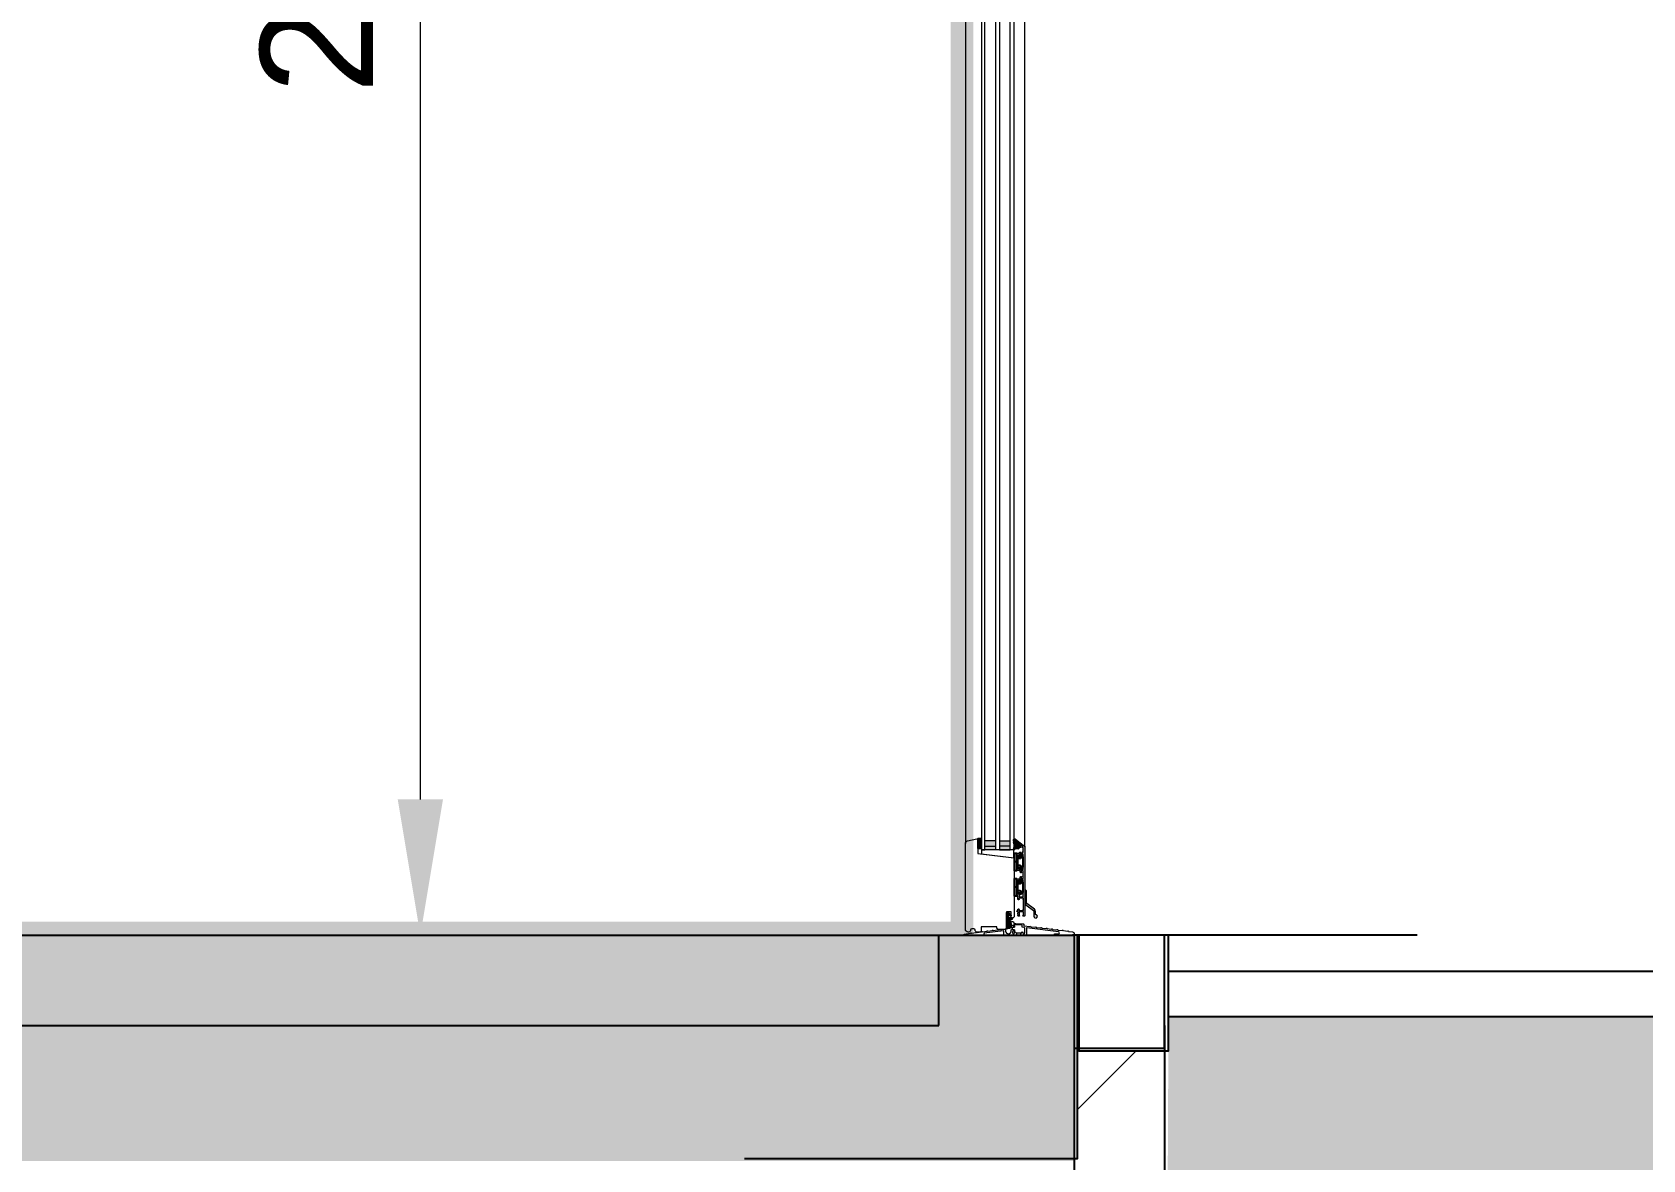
# Model space of a CAD drawing. Header units: inches. Extents: x -48459 to 205009, y 10398 to 54474.
# Drawn here: x -21788 to -20006, y 47726 to 48973 of the extents above; entities that cross this region are included whole.
import ezdxf

# ---------------------------------------------------------------- set-up
doc = ezdxf.new("R2010")
doc.units = ezdxf.units.IN
doc.header["$MEASUREMENT"] = 0
doc.layers.add('.', color=80, linetype='Continuous', lineweight=18)
for name, color, linetype in [('10-095_Xref_Sections$0$1', 7, 'Continuous'), ('10-095_Xref_Sections$0$SKR', 6, 'Continuous'), ('AA-FLOOR', 8, 'Continuous'), ('AR-backround', 9, 'Continuous'), ('AR-FOOTPATH', 2, 'Continuous'), ('AR-Hat', 8, 'Continuous'), ('AR-HATCH', 8, 'Continuous'), ('AR-NEW-WALL', 2, 'Continuous'), ('AR-PROJECT-DIMS', 8, 'Continuous'), ('QSS EXIST WINDOW', 8, 'Continuous')]:
    doc.layers.add(name, color=color, linetype=linetype)
doc.layers.add('AIRTIGHTNESS-LINE', color=7, linetype='Continuous', true_color=0x3239f5)
doc.layers.add('AR-RADON-BARRIER', color=1, linetype='Continuous', true_color=0xff0000)
doc.styles.add('MS_1.50_2.5mm', font='arial.ttf', dxfattribs={"height": 125})
doc.dimstyles.new('MS_1.50_2.5mm', dxfattribs={"dimtxt": 125, "dimasz": 150, "dimexe": 150, "dimexo": 100, "dimgap": 50, "dimtad": 1, "dimtoh": 1, "dimdec": 0, "dimdsep": 46, "dimtxsty": 'MS_1.50_2.5mm', "dimcen": 150, "dimclre": 256, "dimclrt": 4, "dimadec": 0, "dimazin": 0, "dimtfac": 1, "dimtdec": 0, "dimtix": 1, "dimtmove": 2, "dimatfit": 2, "dimfxl": 1, "dimlwd": 18, "dimlwe": 18, "dimarcsym": 0})

# ---------------------------------------------------------------- blocks, each defined once
blk = doc.blocks.new('10-095_Xref_Sections$0$3719')
at = {"layer": '10-095_Xref_Sections$0$1'}
blk.add_line((0, 3), (0, 0), dxfattribs=at)
blk.add_lwpolyline([(-9.4, 3), (-9.4, 0), (9.4, 0), (9.4, 3)], close=True, dxfattribs=at)
blk.add_lwpolyline([(4.3, 3.9, -0.414214), (3.7, 4.4), (3.7, 6.4, -0.43286), (5.1, 7.7, -0.228005), (5.7, 7.4), (6.2, 6.7, -0.180307), (6.5, 5.3, 0.612104), (6.8, 5.2), (7.9, 5.7, 0.388879), (7.9, 6), (6.6, 8.9, 0.291473), (5.2, 9.8), (-5.2, 9.8, 0.291473), (-6.6, 8.9), (-7.9, 6, 0.388879), (-7.9, 5.7), (-6.8, 5.2, 0.612104), (-6.5, 5.3, -0.180307), (-6.2, 6.7), (-5.7, 7.4, -0.228005), (-5.1, 7.7, -0.43286), (-3.8, 6.4), (-3.8, 4.4, -0.414214), (-4.3, 3.9)], format="xyb", dxfattribs=at)
blk.add_lwpolyline([(7, 3), (6.8, 3.9), (-6.8, 3.9), (-7, 3)], dxfattribs=at)
blk = doc.blocks.new('10-095_Xref_Sections$0$0-7015')
at = {"layer": '10-095_Xref_Sections$0$SKR'}
blk.add_hatch(color=8, dxfattribs=at).paths.add_polyline_path([(4, 0), (4, 10), (0, 10), (0, 0)])
at = {"layer": '10-095_Xref_Sections$0$1'}
blk.add_lwpolyline([(4, 0), (4, 10), (0, 10), (0, 0)], close=True, dxfattribs=at)
blk = doc.blocks.new('10-095_Xref_Sections$0$0-8577')
at = {"layer": '10-095_Xref_Sections$0$SKR'}
h = blk.add_hatch(color=8, dxfattribs=at)
h.paths.add_polyline_path([(6.3, 5.4, 0.414214), (5.3, 6.4), (4.9, 6.4, 0.207979), (4.6, 6.3), (2.7, 3.9, -0.070255), (2.6, 3.9), (1.4, 3.1, 0.8435), (1.5, 2.7), (2.6, 3, 0.162392), (4.3, 4.2, -0.776926), (4.7, 4.1), (4.5, 1.4, -0.417663), (2.9, 0), (0, 0), (0, -0.1, 0.395204), (0.9, -1.1), (4.5, -1.1, -0.381979), (4.8, -1.4), (4.8, -3), (5.1, -9.7), (5.1, -9.7), (6.3, -10.3)])
h.paths.add_polyline_path([(3.8, -3.7, -0.071654), (4.8, -3), (4.8, -1.4, 0.377233), (4.5, -1.1), (0.9, -1.1, -0.395894), (0, -0.1), (0, 0), (-0.1, 0, 0.420356), (-0.2, -0.1, 0.387893), (0.9, -1.3), (3.9, -1.3, -0.711832), (4, -1.8, 0.06126), (2.8, -2.8, 0.086059), (1.9, -4.1, 0.248856), (2, -5.6, -0.835559), (1.9, -5.6, 0.60246), (1.3, -5.9), (1.3, -9.2, 0.188277), (1.6, -9.8), (2.1, -10.5, 0.197383), (2.8, -10.8), (3.2, -10.8, -0.050447), (3.3, -10.8), (6.2, -11.6, 0.622259), (6.5, -11.3, -0.102153), (6.3, -10.5), (6.3, -10.3), (5.1, -9.7), (3.2, -9.6, -0.550436), (3, -9.3, 0.211771), (3.5, -5.5, -0.112486), (3.5, -4.2, -0.163583)])
at = {"layer": '10-095_Xref_Sections$0$1'}
for points in [[(3, -9.3, 0.550436), (3.2, -9.6), (5.1, -9.7), (6.3, -10.3), (6.3, -10.5, 0.102153), (6.5, -11.3, -0.622259), (6.2, -11.6), (3.3, -10.8, 0.050447), (3.2, -10.8), (2.8, -10.8, -0.197383), (2.1, -10.5), (1.6, -9.8, -0.188277), (1.3, -9.2), (1.3, -5.9, -0.60246), (1.9, -5.6, 0.835559), (2, -5.6, -0.248856), (1.9, -4.1, -0.086059), (2.8, -2.8, -0.06126), (4, -1.8, 0.711832), (3.9, -1.3), (0.9, -1.3, -0.387893), (-0.2, -0.1, -0.420356), (-0.1, 0), (0, 0), (0, -0.1, 0.395204), (0.9, -1.1), (4.5, -1.1, -0.381979), (4.8, -1.4), (4.8, -3, 0.071654), (3.8, -3.7, 0.163583), (3.5, -4.2, 0.112486), (3.5, -5.5, -0.211771)], [(6.3, 5.4), (6.3, -10.3), (5.1, -9.7), (5.1, -9.7), (4.8, -1.4, 0.381979), (4.5, -1.1), (0.9, -1.1, -0.395204), (0, -0.1), (0, 0), (2.9, 0, 0.417663), (4.5, 1.4), (4.7, 4.1, 0.773489), (4.3, 4.2, -0.162392), (2.6, 3), (1.5, 2.7, -0.8435), (1.4, 3.1), (2.6, 3.9, 0.070255), (2.7, 3.9), (4.6, 6.3, -0.207979), (4.9, 6.4), (5.3, 6.4, -0.414214)]]:
    blk.add_lwpolyline(points, format="xyb", close=True, dxfattribs=at)
blk = doc.blocks.new('10-095_Xref_Sections$0$0-9494')
at = {"layer": '10-095_Xref_Sections$0$SKR'}
h = blk.add_hatch(color=8, dxfattribs=at)
h.paths.add_polyline_path([(2.9, 2.7), (2.4, 2.7, -0.414214), (1.4, 3.7), (1.4, 7.7, -0.414214), (2.4, 8.7), (3, 8.7), (3, 9.2, 0.001268), (3, 9.2, 0.233167), (2.8, 9.6), (2.1, 10.2, 0.113307), (1.8, 10.3, -0.363964), (1, 11.4), (1, 11.5, 1), (0, 11.5), (0, 10.3, 0.15865), (0.2, 9.7), (0.8, 8.8, -0.181533), (0.9, 8.6), (0.9, 7), (0.8, 8.4, 1.490394), (0, 8.5), (0.6, 5.6, -0.224772), (0.8, 5.3), (0.8, 4.3, -0.02049), (0.5, 3.6), (0, 0.8, 1.097571), (0.8, 0.7), (1, 1.6, -0.606269), (1.5, 2.2), (2.7, 1.6, 0.757758), (3, 1.9)])
h.paths.add_polyline_path([(5.9, 3.8, 0.256885), (6, 4), (6, 5), (6.2, 5, 0.265117), (6.2, 5.6), (6, 5.6), (6, 6.5, 0.256885), (5.9, 6.7), (4.5, 7.6, 0.591235), (4.1, 7.4), (4.1, 7.2), (3.2, 7.3, -0.338897), (3, 7.6), (3, 8.7), (2.4, 8.7, 0.414214), (1.4, 7.7), (1.4, 3.7, 0.414214), (2.4, 2.7), (2.9, 2.7), (2.9, 3, -0.414214), (3.2, 3.3), (4.1, 3.4), (4.1, 3.1, 0.591235), (4.5, 2.9)])
h.paths.add_polyline_path([(3.1, 4.6), (3.1, 6, -0.414214), (3.4, 6.3), (4.7, 6.3, -0.351472), (5.1, 6), (5.1, 4.6, -0.351472), (4.7, 4.3), (3.4, 4.3, -0.414214)], flags=16)
h.paths.add_polyline_path([(2, 7.1, -1), (2.4, 7.1, -1)], flags=16)
at = {"layer": '10-095_Xref_Sections$0$1'}
for points in [[(1, 11.4, 0.363964), (1.8, 10.3, -0.113307), (2.1, 10.2), (2.8, 9.6, -0.233167), (3, 9.2, -0.001268), (3, 9.2), (3, 8.7), (2.4, 8.7, 0.414214), (1.4, 7.7), (1.4, 3.7, 0.414214), (2.4, 2.7), (2.9, 2.7), (3, 1.9, -0.757758), (2.7, 1.6), (1.5, 2.2, 0.606269), (1, 1.6), (0.8, 0.7, -1.097571), (0, 0.8), (0.5, 3.6, 0.02049), (0.8, 4.3), (0.8, 5.3, 0.224772), (0.6, 5.6), (0, 8.5, -1.490394), (0.8, 8.4), (0.9, 7), (0.9, 8.6, 0.181533), (0.8, 8.8), (0.2, 9.7, -0.15865), (0, 10.3), (0, 11.5, -1), (1, 11.5)], [(4.1, 7.2), (4.1, 7.4, -0.591235), (4.5, 7.6), (5.9, 6.7, -0.256885), (6, 6.5), (6, 5.6), (6.2, 5.6, -0.265117), (6.2, 5), (6, 5), (6, 4, -0.256885), (5.9, 3.8), (4.5, 2.9, -0.591235), (4.1, 3.1), (4.1, 3.4), (3.2, 3.3, 0.414214), (2.9, 3), (2.9, 2.7), (2.4, 2.7, -0.414214), (1.4, 3.7), (1.4, 7.7, -0.414214), (2.4, 8.7), (3, 8.7), (3, 7.6, 0.338897), (3.2, 7.3)], [(3.4, 4.3, -0.414214), (3.1, 4.6), (3.1, 6, -0.414214), (3.4, 6.3), (4.7, 6.3, -0.351472), (5.1, 6), (5.1, 4.6, -0.351472), (4.7, 4.3)]]:
    blk.add_lwpolyline(points, format="xyb", close=True, dxfattribs=at)
blk.add_circle((2.2, 7.1), 0.201, dxfattribs=at)
blk = doc.blocks.new('A$C6A5B150D')
at = {"layer": 'QSS EXIST WINDOW', "lineweight": 13}
for points in [[(17.3, 4.1), (52.4, 8.4, -0.450467), (53, 7.9), (53, 0.9, 0.414214), (53.5, 0.4), (58.8, 0.4, 0.414214), (59, 0.6, -0.414214), (59.2, 0.8), (59.2, 2.8), (58.4, 2.8, -0.414214), (58.2, 3), (58.2, 3.2, 1), (56.8, 3.2), (56.8, 2.8, -1), (54.8, 2.8), (54.8, 8.1, -0.378866), (55.4, 8.8), (57.2, 9, 0.378866), (57.8, 9.7), (57.8, 11.4, -0.267949), (58.1, 11.9), (65.4, 11.4, -0.131652), (65.6, 11.5), (67.5, 11.5, -0.414214), (68.2, 10.8), (68.2, 11.4, -0.414214), (67.5, 10.7), (66.9, 10.7, 1), (66.9, 8.9), (69.3, 8.9, 0.414214), (70, 9.6), (70, 14.3, 0.414214), (69, 15.3), (68, 15.3, 0.414214), (67, 14.3), (67, 13.8, -0.414214), (66.5, 13.3), (65.2, 13.3, 0.131652), (64.8, 13.2), (56.4, 13, 0.267949), (56, 12.3), (56, 11.1, -0.378866), (55.6, 10.6), (49.2, 9.8, -0.198912), (49, 9.9), (48.6, 10.2, 0.414214), (48.3, 10.1), (48, 9.7, -0.198912), (47.9, 9.6), (43.2, 9.1, -0.198912), (43.1, 9.1), (42.7, 9.5, 0.414214), (42.4, 9.4), (42.1, 9, -0.198912), (41.9, 8.9), (37.3, 8.3, -0.198912), (37.1, 8.4), (36.7, 8.7, 0.414214), (36.4, 8.7), (36.1, 8.3, -0.198912), (36, 8.2), (31.3, 7.6, -0.198912), (31.2, 7.7), (30.8, 8, 0.414214), (30.5, 8), (30.1, 7.5, -0.198912), (30, 7.5), (25.4, 6.9, -0.198912), (25.2, 6.9), (24.8, 7.3, 0.414214), (24.5, 7.2), (24.2, 6.8, -0.198912), (24.1, 6.7), (19.4, 6.2, -0.198912), (19.3, 6.2), (18.8, 6.5, 0.414214), (18.6, 6.5), (18.2, 6.1, -0.198912), (18.1, 6), (13.5, 5.4, -0.198912), (13.3, 5.5), (12.9, 5.8, 0.414214), (12.6, 5.8), (12.3, 5.3, -0.198912), (12.1, 5.3), (7.5, 4.7, -0.198912), (7.4, 4.7), (6.9, 5.1, 0.414214), (6.7, 5), (6.3, 4.6, -0.198912), (6.2, 4.5), (1.8, 4, 0.378866), (0, 2), (0, 0.6, 0.414214), (0.2, 0.4), (21.3, 0.4, 1), (21.3, 1.9), (17.4, 1.9, -0.940706)], [(59.2, 2.8), (58.4, 2.8, -0.414214), (58.2, 3), (58.2, 3.2, 1), (56.8, 3.2), (56.8, 2.8, -1), (54.8, 2.8), (54.8, 8.1, -0.378866), (55.4, 8.8), (57.2, 9, 0.378866), (57.8, 9.7), (57.8, 11.4, -0.267949), (58.1, 11.9), (65.4, 11.4, -0.131652), (65.6, 11.5), (67.5, 11.5, -0.414214), (68.2, 10.8), (68.2, 11.4, -0.414214), (67.5, 10.7), (66.9, 10.7, 1), (66.9, 8.9), (69.3, 8.9, 0.50374), (69.3, 6.4), (66.9, 6.4, 1), (66.9, 4.6), (67.7, 4.6, -0.414214), (68.2, 4.1), (68.2, 2.8, -1), (66.2, 2.8), (66.2, 3.2, 1), (64.8, 3.2), (64.8, 3, -0.414214), (64.6, 2.8), (63.8, 2.8)], [(76.8, 7.1, 0.450467), (76, 6.4), (76, 5.9, -0.94614), (70, 3.9), (70, 5.7, 0.414214), (69.3, 6.4), (66.9, 6.4, 1), (66.9, 4.6), (67.7, 4.6, -0.414214), (68.2, 4.1), (68.2, 2.8, -1), (66.2, 2.8), (66.2, 3.2, 1), (64.8, 3.2), (64.8, 3, -0.414214), (64.6, 2.8), (63.8, 2.8), (63.8, 0.8, -0.414214), (64, 0.6, 0.414214), (64.2, 0.4), (77.3, 0.4, 0.414214), (77.8, 0.9), (77.8, 4.6, -0.450467), (78.4, 5.1), (99.6, 2.5, -0.378866), (100, 2), (100, 0.9, 0.414214), (100.5, 0.4), (121.7, 0.4, 0.414214), (122, 0.7), (122, 1.3, 0.378866), (121.8, 1.5), (114.8, 2.4, -0.198912), (114.7, 2.5), (114.3, 2.9, 0.414214), (114.1, 2.9), (113.6, 2.6, -0.198912), (113.5, 2.6), (108.8, 3.1, -0.198912), (108.7, 3.2), (108.4, 3.6, 0.414214), (108.1, 3.7), (107.7, 3.3, -0.198912), (107.5, 3.3), (102.9, 3.9, -0.198912), (102.8, 3.9), (102.4, 4.4, 0.414214), (102.1, 4.4), (101.7, 4.1, -0.198912), (101.6, 4), (96.9, 4.6, -0.198912), (96.8, 4.7), (96.5, 5.1, 0.414214), (96.2, 5.1), (95.8, 4.8, -0.198912), (95.6, 4.8), (91, 5.3, -0.198912), (90.8, 5.4), (90.5, 5.8, 0.414214), (90.2, 5.9), (89.8, 5.5, -0.198912), (89.7, 5.5), (85, 6.1, -0.198912), (84.9, 6.1), (84.6, 6.6, 0.414214), (84.3, 6.6), (83.9, 6.3, -0.198912), (83.7, 6.2), (76.8, 7.1)]]:
    blk.add_lwpolyline(points, format="xyb", close=True, dxfattribs=at)
blk = doc.blocks.new('*D251')
at = {"layer": 'AR-PROJECT-DIMS', "lineweight": 18, "transparency": 16777216}
for p, q in [((-21059.3, 50224.2), (-21508.4, 50224.2)), ((-20410.3, 47974.2), (-21508.4, 47974.2))]:
    blk.add_line(p, q, dxfattribs=at)
at = {"layer": 'AR-PROJECT-DIMS', "color": 0, "lineweight": 18, "transparency": 16777216}
blk.add_line((-21358.4, 48124.2), (-21358.4, 50074.2), dxfattribs=at)
at = {"layer": 'AR-PROJECT-DIMS', "color": 0, "transparency": 16777216}
for points in [[(-21383.4, 50074.2), (-21333.4, 50074.2), (-21358.4, 50224.2)], [(-21383.4, 48124.2), (-21333.4, 48124.2), (-21358.4, 47974.2)]]:
    blk.add_solid(points, dxfattribs=at)
at = {"layer": 'Defpoints', "color": 0, "transparency": 16777216}
for p in [(-21358.4, 50224.2), (-20959.3, 50224.2), (-20310.3, 47974.2)]:
    blk.add_point(p, dxfattribs=at)
at = {"layer": 'AR-PROJECT-DIMS', "color": 4, "transparency": 16777216, "insert": (-21472.3, 49099.2), "char_height": 125, "attachment_point": 5, "rotation": 90, "style": 'MS_1.50_2.5mm'}
blk.add_mtext('2250', dxfattribs=at)

msp = doc.modelspace()

# ---------------------------------------------------------------- hatches: boundary and pattern name
at = {"layer": '.', "transparency": 33554559}
h = msp.add_hatch(dxfattribs=at)
h.set_pattern_fill('ANSI31', color=8, scale=1000)
h.paths.add_polyline_path([(-20534.8, 47846.2), (-20631.3, 47846.2), (-20631.3, 47727.1), (-20632.4, 47509.2), (-20534.8, 47509.2)])
h.paths.add_polyline_path([(-20534.8, 47509.2), (-20634.8, 47509.2), (-20634.8, 47026), (-20534.8, 47026)])
h.paths.add_polyline_path([(-20534.8, 46878.8), (-20634.8, 46878.8), (-20634.8, 46506.8), (-20534.8, 46506.8)])
at = {"layer": 'AIRTIGHTNESS-LINE'}
h = msp.add_hatch(color=256, dxfattribs=at)
h.dxf.hatch_style = 1
h.paths.add_polyline_path([(-20989.8, 51059.2), (-26769.8, 51059.2), (-26769.8, 50234.2), (-27068.5, 50234.2), (-27068.5, 48630.8), (-26769.8, 48630.8), (-26769.8, 47964.2), (-20746.5, 47964.2), (-20746.5, 50234.2), (-20989.8, 50234.2)])
h.paths.add_polyline_path([(-26744.8, 51034.2), (-21014.8, 51034.2), (-21014.8, 50209.2), (-20771.5, 50209.2), (-20771.5, 47989.2), (-26744.8, 47989.2), (-26744.8, 48655.8), (-27043.6, 48655.8), (-27043.6, 50209.2), (-26744.8, 50209.2)], flags=16)
at = {"layer": 'AR-Hat', "transparency": 33554559}
h = msp.add_hatch(dxfattribs=at)
h.set_pattern_fill('AR-SAND', color=8, scale=10)
h.set_pattern_definition([(37.5, (0, 0), (-0.6299336, 19.2682377), [0, -15.2, 0, -17, 0, -16.25]), (7.5, (0, 0), (17.697767, 28.221461), [0, -8.2, 0, -13.7, 0, -5.25]), (327.5, (-12.3, 0), (31.1414186, 0.0565905), [0, -5, 0, -18, 0, -23.5]), (317.5, (-12.3, 0), (30.061266, 8.776756), [0, -2.5, 0, -11.8, 0, -13.5])])
h.paths.add_polyline_path([(-20784.8, 47874.2), (-20784.8, 47974.2), (-26759.8, 47974.2), (-26759.8, 47874.2)])
at = {"layer": 'AR-Hat', "transparency": 33554687}
h = msp.add_hatch(dxfattribs=at)
h.set_pattern_fill('HONEY', color=8, scale=250)
h.paths.add_polyline_path([(-26759.8, 47874.2), (-26759.8, 47724.2), (-20634.8, 47724.2), (-20634.8, 47974.2), (-20656.1, 47974.2), (-20784.8, 47974.2), (-20784.8, 47874.2)])
at = {"layer": 'AR-Hat', "transparency": 33554559}
h = msp.add_hatch(dxfattribs=at)
h.set_pattern_fill('GRAVEL', color=8, scale=200, angle=30)
h.set_pattern_definition([(258.012788, (24.708, 245.205), (-485.640646, -2358.845727), [26.9072, -2663.8176]), (214.96974, (19.119, 218.885), (1978.4609691, 1373.2050808), [46.1736, -4571.18495]), (162.510447, (-18.718, 192.42), (2832.0508076, -905.2558883), [32.5576, -3223.2065]), (297.27369, (-61.268, 110.119), (-1826.7949192, 3564.1016151), [42.0476, -4162.7116]), (322.833654, (-42, 72.746), (-2066.0254038, 1578.460969), [41.231, -4081.8746]), (27.27369, (-9.144, 47.837), (-3564.1016151, -1826.7949192), [42.0476, -4162.7116]), (67.69424, (28.2295, 67.105), (-1251.6660498, -3032.0508076), [55.6058, -5504.9697]), (102.255328, (49.3346, 118.55), (-987.5644347, 4510.5117767), [52.4976, -5197.2643]), (151.429566, (38.191, 169.851), (-2685.640646, 1451.6660498), [42.19, -4176.8146]), (205.23636, (1.138, 190.028), (2005.2558883, 926.794919), [48.1664, -2360.1525]), (252.397438, (-42.431, 169.492), (-978.4609691, -3105.2558883), [62.2896, -6166.675]), (168.814075, (111.205, 207.387), (-1812.435565, 339.2304845), [21.2602, -2104.76896]), (201.469234, (90.349, 211.512), (2451.6660498, 953.5898385), [40.4474, -4004.3023]), (255, (52.71, 196.71), (100, -173.2051), [28.2842, -254.5585]), (233.19859, (28.583, 210.492), (666.025404, 846.410162), [15.2316, -1507.923]), (321.80141, (19.46, 198.296), (-473.20508, 419.615242), [21.5406, -1055.49236]), (60.96376, (36.387, 184.976), (319.615242, 646.410162), [34.9858, -1131.2046]), (191.56505, (53.37, 215.564), (446.41016, 26.79492), [25.2982, -607.1573]), (46.38954, (-81, 140.296), (1432.0508076, 1519.6152423), [35.44, -3508.569]), (100.346176, (-56.555, 165.956), (407.179677, -2305.2558883), [29.7322, -2943.48155]), (323.19859, (33.368, 250.205), (-846.410162, 666.025404), [30.463, -1492.6916]), (13.61046, (57.76, 231.956), (-2032.0508076, -480.3847577), [35.44, -3508.569]), (9.443955, (-19, 32.91), (-1066.025404, -153.589838), [34.176, -1674.62475]), (324.77514, (14.713, 38.517), (-1966.0254038, 1405.2558883), [28.6356, -2834.9286]), (96.80141, (135.1, 78), (-153.589838, 1066.025404), [30.463, -1492.6916]), (47.354025, (131.492, 108.249), (-1851.6660498, -1992.820323), [33.5262, -3319.0847]), (99.443955, (50.23, 29), (153.589838, -1066.025404), [17.088, -1691.71275]), (131.30993, (124.708, 72), (-573.20508, 592.820323), [10.198, -1009.6059]), (195.96376, (117.976, 79.66), (619.615242, 126.79492), [41.231, -783.3901]), (216.009006, (78.335, 68.32), (1632.0508076, 1173.2050808), [38.21, -3782.7846]), (333.69007, (45.387, 169.387), (-373.20508, 246.41016), [28.8444, -692.26586]), (23.157227, (71.2436, 156.6025), (3144.4863729, 1353.5898385), [50.3588, -4985.5125]), (90.945396, (117.545, 176.406), (7.179677, -1612.435565), [20.5912, -2038.5348]), (120, (117.2, 197), (-273.2051, 73.2051), [12, -188]), (150.256437, (71.87, 71.517), (1392.820323, -812.4355653), [27.7848, -2750.704]), (78.012788, (47.746, 85.301), (485.640646, 2358.845727), [53.8144, -2636.9104]), (30, (58.92, 137.94), (73.2051, 273.2051), [52, -148]), (355.304846, (103.956, 163.942), (2432.0508076, -212.4355653), [31.6228, -3130.65486]), (284.054604, (135.473, 161.354), (226.794919, -792.820323), [29.1204, -1426.9016]), (237.645975, (142.545, 133.105), (-2290.8965344, -3632.0508076), [47.413, -4693.89484]), (205.426079, (117.172, 93.0526), (-2351.6660498, -1126.7949192), [50.1598, -4965.8147])])
h.paths.add_polyline_path([(-17113.9, 47884.2), (-20530.7, 47884.2), (-20530.7, 47846.2), (-20534.8, 47026), (-20125.9, 47026), (-19987.9, 47400.6), (-17113.9, 47400.6)])
h.paths.add_polyline_path([(-20180.2, 46878.8), (-20534.8, 46878.8), (-20534.8, 46506.8), (-20317.3, 46506.8)])
at = {"layer": 'QSS EXIST WINDOW', "lineweight": 13}
h = msp.add_hatch(color=256, dxfattribs=at)
h.paths.add_polyline_path([(-20705.6, 48072.5), (-20717.6, 48072.5), (-20717.6, 48068.5), (-20705.6, 48068.5)])
h.paths.add_polyline_path([(-20705.6, 48078.5), (-20717.6, 48078.5), (-20717.6, 48072.5), (-20705.6, 48072.5)])
h.paths.add_polyline_path([(-20721.6, 48078.5), (-20733.6, 48078.5), (-20733.6, 48072.5), (-20721.6, 48072.5)])
h.paths.add_polyline_path([(-20721.6, 48072.5), (-20733.6, 48072.5), (-20733.6, 48068.5), (-20721.6, 48068.5)])
for points in [[(-20696.4, 47995, -0.414214), (-20697.1, 47995.7), (-20697.1, 47996.3, -0.490362), (-20696.9, 47996.5), (-20697.1, 47996.8, -0.689457), (-20696.9, 47997.1), (-20697.1, 47997.5, -0.689457), (-20696.9, 47997.8), (-20697.1, 47998.1, -0.689457), (-20696.9, 47998.4), (-20697.1, 47998.7, -0.6894), (-20696.9, 47999), (-20696.9, 47999.6, 0.414214), (-20697.4, 48000.1), (-20697.7, 48000.1, -1.064712), (-20697.6, 48001.3, 0.451416), (-20697.4, 48001.5), (-20697.4, 48002.1, -0.414214), (-20696.4, 48003.1), (-20696.2, 48003.1, -0.812836), (-20696.1, 48002.5, 0.298217), (-20696.2, 48002.3), (-20696.2, 48001.5, 0.414214), (-20696, 48001.3), (-20691.5, 48001.3, 0.414214), (-20691, 48001.8), (-20691, 48002.3, 0.298218), (-20691.1, 48002.5, -0.654656), (-20691.1, 48003.1, 0.298218), (-20691, 48003.3), (-20691, 48013.1, 0.298218), (-20691.1, 48013.3, -0.654656), (-20691.1, 48013.9, 0.298218), (-20691, 48014.1), (-20691, 48014.6, 0.414214), (-20691.5, 48015.1), (-20696, 48015.1, 0.414214), (-20696.2, 48014.9), (-20696.2, 48014.1, 0.298217), (-20696.1, 48013.9, -0.812836), (-20696.2, 48013.3), (-20696.4, 48013.3, -0.414214), (-20697.4, 48014.3), (-20697.4, 48017.4, 0.414214), (-20697.6, 48017.6), (-20698.1, 48017.6, -0.414214), (-20698.3, 48017.8), (-20698.3, 48019.4, -0.339454), (-20697.9, 48019.9), (-20697.4, 48020.1, -0.065544), (-20697.3, 48020.1), (-20696.4, 48020.1, -0.267949), (-20696.3, 48020), (-20695.7, 48019.1, -0.131652), (-20695.7, 48019), (-20695.7, 48016.7, 0.414214), (-20695.5, 48016.5), (-20691.7, 48016.5, 0.414214), (-20691.2, 48017), (-20691.2, 48034.9, 0.414214), (-20691.7, 48035.4), (-20695.5, 48035.4, 0.267949), (-20695.6, 48035.3), (-20696.3, 48034.2, -0.267949), (-20696.4, 48034.1), (-20697.3, 48034.1, -0.065544), (-20697.4, 48034.1), (-20697.9, 48034.3, -0.339454), (-20698.3, 48034.7), (-20698.3, 48036.1, -0.414214), (-20697.8, 48036.6), (-20694.9, 48036.6, 0.414214), (-20694.7, 48036.8), (-20694.7, 48038.1, -0.414214), (-20693.7, 48039.1), (-20693.5, 48039.1, -0.812836), (-20693.4, 48038.5, 0.298217), (-20693.5, 48038.4), (-20693.5, 48037, 0.414214), (-20693.3, 48036.8), (-20691.7, 48036.8, 0.414214), (-20691.2, 48037.3), (-20691.2, 48038.4, 0.298217), (-20691.3, 48038.5, -0.654654), (-20691.3, 48039.1, 0.298217), (-20691.2, 48039.3), (-20691.2, 48042.9, 0.298219), (-20691.3, 48043.1, -0.65466), (-20691.3, 48043.7, 0.298219), (-20691.2, 48043.8), (-20691.2, 48044.8, 0.414214), (-20691.7, 48045.3), (-20693.3, 48045.3, 0.414214), (-20693.5, 48045.1), (-20693.5, 48043.8, 0.298217), (-20693.4, 48043.7, -0.812836), (-20693.5, 48043.1), (-20693.7, 48043.1, -0.414214), (-20694.7, 48044.1), (-20694.7, 48045.4, 0.414214), (-20694.9, 48045.6), (-20697.8, 48045.6, -0.414214), (-20698.3, 48046.1), (-20698.3, 48047.4, -0.339454), (-20697.9, 48047.9), (-20697.4, 48048.1, -0.065544), (-20697.3, 48048.1), (-20696.4, 48048.1, -0.267949), (-20696.3, 48048), (-20695.6, 48046.9, 0.267949), (-20695.5, 48046.8), (-20691.7, 48046.8, 0.414214), (-20691.2, 48047.3), (-20691.2, 48062.7, 0.414214), (-20691.7, 48063.2), (-20695.6, 48063.2, 0.267949), (-20695.7, 48063.1), (-20696.3, 48062.2, -0.267949), (-20696.4, 48062.1), (-20697.3, 48062.1, -0.065544), (-20697.4, 48062.1), (-20697.9, 48062.3, -0.339454), (-20698.3, 48062.7), (-20698.3, 48064.4, -0.414214), (-20697.8, 48064.9), (-20695.5, 48064.9, 0.414214), (-20695.3, 48065.1), (-20695.3, 48065.4, -0.414214), (-20694.6, 48066.1), (-20694.4, 48066.1, -0.720759), (-20694.2, 48065.6, 0.236068), (-20694.3, 48065.4), (-20694.3, 48064.8, 0.414214), (-20694.1, 48064.6), (-20692.4, 48064.6, 0.414214), (-20692.2, 48064.8), (-20692.2, 48065.4, 0.236068), (-20692.3, 48065.6, -0.941844), (-20692, 48066.1, 0.577398), (-20691.2, 48066.5), (-20691.2, 48070.6, 0.577376), (-20692, 48071, -0.941813), (-20692.3, 48071.5, 0.236068), (-20692.2, 48071.7), (-20692.2, 48072.3, 0.230868), (-20692.3, 48072.5), (-20694, 48073.8, 0.624869), (-20694.3, 48073.7), (-20694.3, 48071.7, 0.236068), (-20694.2, 48071.5, -0.720759), (-20694.4, 48071), (-20694.8, 48071, 0.167343), (-20694.9, 48071), (-20696.7, 48069.6, -0.624869), (-20698.6, 48070.5), (-20698.6, 48071.1, -0.414214), (-20697.9, 48071.8), (-20697.8, 48071.8, -0.414214), (-20697.6, 48071.6), (-20697.6, 48070.5, 0.624869), (-20697.3, 48070.3), (-20695.4, 48071.8, 0.230868), (-20695.3, 48072), (-20695.3, 48075, 0.230868), (-20695.4, 48075.2), (-20697.3, 48076.6, 0.624869), (-20697.6, 48076.5), (-20697.6, 48076, -0.414214), (-20697.8, 48075.8), (-20697.9, 48075.8, -0.414214), (-20698.6, 48076.5), (-20698.6, 48077.8, 0.230868), (-20698.7, 48078), (-20700.4, 48079.3, -0.230868), (-20700.6, 48079.7), (-20700.6, 48080, -0.624869), (-20699.8, 48080.4), (-20691.2, 48073.7, -0.230868), (-20691.1, 48073.5), (-20691.1, 48073.3, 0.414214), (-20690.9, 48073.1), (-20690.5, 48073.1, -0.167343), (-20690.4, 48073.1), (-20689.9, 48072.7, -0.230868), (-20689.6, 48072), (-20689.6, 47996, -0.414214), (-20690.6, 47995), (-20691, 47995, -0.414214), (-20691.7, 47995.7), (-20691.7, 47995.8, -0.414214), (-20691.5, 47996), (-20691.2, 47996, 0.414214), (-20691, 47996.2), (-20691, 47999.3, 0.414214), (-20691.5, 47999.8), (-20695.4, 47999.8, 0.414214), (-20695.9, 47999.3), (-20695.9, 47996.2, 0.414214), (-20695.7, 47996), (-20695.4, 47996, -0.414214), (-20695.2, 47995.8), (-20695.2, 47995.7, -0.414214), (-20695.9, 47995)], [(-20679, 48002.7), (-20687.4, 48009.2, -0.244698), (-20687.8, 48010), (-20687.8, 48023, 0.414214), (-20689.3, 48024.5), (-20689.4, 48024.5, 0.414214), (-20689.6, 48024.3), (-20689.6, 48018.4), (-20689.2, 48018), (-20689.6, 48017.6), (-20689.6, 48010, 0.244698), (-20688.4, 48007.7), (-20680, 48001.3, -0.244698), (-20679.6, 48000.4), (-20679.6, 47995, 2.596254), (-20677.8, 47997), (-20677.8, 48000.4, 0.244698)]]:
    msp.add_hatch(color=256, dxfattribs=at).paths.add_polyline_path(points)

# ---------------------------------------------------------------- linework, layer by layer
at = {"layer": 'AA-FLOOR'}
for p, q in [((-26759.8, 47974.2), (-20634.8, 47974.2)), ((-20784.8, 47874.2), (-20784.8, 47974.2)), ((-26759.8, 47874.2), (-20784.8, 47874.2))]:
    msp.add_line(p, q, dxfattribs=at)
at = {"layer": 'AR-backround', "lineweight": 13}
for points in [[(-20737.6, 50068.7), (-20737.6, 48068.5), (-20733.6, 48068.5), (-20733.6, 50068.7)], [(-20717.6, 50068.7), (-20717.6, 48068.5), (-20721.6, 48068.5), (-20721.6, 50068.7)], [(-20701.6, 50068.7), (-20701.6, 48068.5), (-20705.6, 48068.5), (-20705.6, 50068.7)]]:
    msp.add_lwpolyline(points, dxfattribs=at)
at = {"layer": 'AR-FOOTPATH'}
for p, q in [((-20255.5, 47974.2), (-20636.9, 47974.2)), ((-20530.7, 47934.2), (-17113.9, 47934.2))]:
    msp.add_line(p, q, dxfattribs=at)
at = {"layer": 'AR-Hat'}
msp.add_lwpolyline([(-20635, 47974.2), (-20635, 47849.2), (-20535, 47849.2), (-20535, 47973.8)], dxfattribs=at)
at = {"layer": 'AR-HATCH'}
msp.add_line((-20530.7, 47884.2), (-17113.9, 47884.2), dxfattribs=at)
at = {"layer": 'AR-NEW-WALL'}
for p, q in [((-20634.8, 47974.2), (-20634.8, 47026)), ((-20534.8, 47874.2), (-20534.8, 47026))]:
    msp.add_line(p, q, dxfattribs=at)
at = {"layer": 'AR-RADON-BARRIER'}
for points in [[(-20999.7, 47727.1), (-20631.3, 47727.1), (-20631.3, 47974.2)], [(-20629.7, 47974.2), (-20629.7, 47846.2), (-20530.7, 47846.2), (-20530.7, 47973.8)]]:
    msp.add_lwpolyline(points, dxfattribs=at)
at = {"layer": 'QSS EXIST WINDOW', "lineweight": 13}
for p, q in [((-20689.6, 48072), (-20689.6, 50065.2)), ((-20755.3, 50061.8), (-20755.3, 48075.4)), ((-20721.6, 48078.5), (-20733.6, 48078.5)), ((-20733.6, 48072.5), (-20721.6, 48072.5)), ((-20721.6, 48068.5), (-20733.6, 48068.5)), ((-20717.6, 48078.5), (-20705.6, 48078.5)), ((-20705.6, 48072.5), (-20717.6, 48072.5)), ((-20717.6, 48068.5), (-20705.6, 48068.5))]:
    msp.add_line(p, q, dxfattribs=at)
for points in [[(-20704.8, 47993), (-20704.8, 48000), (-20709.8, 48000), (-20709.8, 47982.5, -0.414214), (-20711.8, 47980.5), (-20718.9, 47980.5, -0.414214), (-20720.4, 47982), (-20720.4, 47983.5), (-20737.7, 47983.5), (-20737.7, 47979, -0.414214), (-20739.2, 47977.5), (-20742.8, 47977.5, -0.414214), (-20744.3, 47979), (-20744.3, 47979.5, 0.414214), (-20745.8, 47981), (-20748.3, 47981, 0.414214), (-20749.8, 47979.5), (-20749.8, 47979, -0.414214), (-20751.3, 47977.5), (-20752.3, 47977.5, -0.414214), (-20755.3, 47980.5), (-20755.3, 48075.4, -0.354119), (-20752.9, 48078.3), (-20742.8, 48080.5, -0.476976), (-20741.6, 48079.5), (-20741.6, 48064.5), (-20701.3, 48059.5), (-20701.3, 47995, -0.414214), (-20703.3, 47993)], [(-20695.4, 47996, -0.414214), (-20695.2, 47995.8), (-20695.2, 47995.7, -0.414214), (-20695.9, 47995), (-20696.4, 47995, -0.414214), (-20697.1, 47995.7), (-20697.1, 47995.7), (-20697.1, 47996.3, -0.490362), (-20696.9, 47996.5), (-20697.1, 47996.8, -0.689457), (-20696.9, 47997.1), (-20697.1, 47997.5, -0.689457), (-20696.9, 47997.8), (-20697.1, 47998.1, -0.689457), (-20696.9, 47998.4), (-20697.1, 47998.7, -0.6894), (-20696.9, 47999), (-20696.9, 47999.6, 0.414214), (-20697.4, 48000.1), (-20697.7, 48000.1, -1.064712), (-20697.6, 48001.3, 0.451416), (-20697.4, 48001.5), (-20697.4, 48002.1, -0.414214), (-20696.4, 48003.1), (-20696.2, 48003.1, -0.812836), (-20696.1, 48002.5, 0.298217), (-20696.2, 48002.3), (-20696.2, 48001.5, 0.414214), (-20696, 48001.3), (-20691.5, 48001.3, 0.414214), (-20691, 48001.8), (-20691, 48002.3, 0.298218), (-20691.1, 48002.5, -0.654656), (-20691.1, 48003.1, 0.298218), (-20691, 48003.3), (-20691, 48013.1, 0.298218), (-20691.1, 48013.3, -0.654656), (-20691.1, 48013.9, 0.298218), (-20691, 48014.1), (-20691, 48014.6, 0.414214), (-20691.5, 48015.1), (-20696, 48015.1, 0.414214), (-20696.2, 48014.9), (-20696.2, 48014.1, 0.298217), (-20696.1, 48013.9, -0.812836), (-20696.2, 48013.3), (-20696.4, 48013.3, -0.414214), (-20697.4, 48014.3), (-20697.4, 48017.4, 0.414214), (-20697.6, 48017.6), (-20698.1, 48017.6, -0.414214), (-20698.3, 48017.8), (-20698.3, 48019.4, -0.339454), (-20697.9, 48019.9), (-20697.4, 48020.1, -0.065544), (-20697.3, 48020.1), (-20696.4, 48020.1, -0.267949), (-20696.3, 48020), (-20695.7, 48019.1, -0.131652), (-20695.7, 48019), (-20695.7, 48016.7, 0.414214), (-20695.5, 48016.5), (-20691.7, 48016.5, 0.414214), (-20691.2, 48017), (-20691.2, 48034.9, 0.414214), (-20691.7, 48035.4), (-20695.5, 48035.4, 0.267949), (-20695.6, 48035.3), (-20696.3, 48034.2, -0.267949), (-20696.4, 48034.1), (-20697.3, 48034.1, -0.065544), (-20697.4, 48034.1), (-20697.9, 48034.3, -0.339454), (-20698.3, 48034.7), (-20698.3, 48036.1, -0.414214), (-20697.8, 48036.6), (-20694.9, 48036.6, 0.414214), (-20694.7, 48036.8), (-20694.7, 48038.1, -0.414214), (-20693.7, 48039.1), (-20693.5, 48039.1, -0.812836), (-20693.4, 48038.5, 0.298217), (-20693.5, 48038.4), (-20693.5, 48037, 0.414214), (-20693.3, 48036.8), (-20691.7, 48036.8, 0.414214), (-20691.2, 48037.3), (-20691.2, 48038.4, 0.298217), (-20691.3, 48038.5, -0.654654), (-20691.3, 48039.1, 0.298217), (-20691.2, 48039.3), (-20691.2, 48042.9, 0.298219), (-20691.3, 48043.1, -0.65466), (-20691.3, 48043.7, 0.298219), (-20691.2, 48043.8), (-20691.2, 48044.8, 0.414214), (-20691.7, 48045.3), (-20693.3, 48045.3), (-20693.3, 48045.3, 0.414214), (-20693.5, 48045.1), (-20693.5, 48043.8, 0.298217), (-20693.4, 48043.7, -0.812836), (-20693.5, 48043.1), (-20693.7, 48043.1, -0.414214), (-20694.7, 48044.1), (-20694.7, 48045.4, 0.414214), (-20694.9, 48045.6), (-20697.8, 48045.6, -0.414214), (-20698.3, 48046.1), (-20698.3, 48047.4, -0.339454), (-20697.9, 48047.9), (-20697.4, 48048.1, -0.065544), (-20697.3, 48048.1), (-20696.4, 48048.1, -0.267949), (-20696.3, 48048), (-20695.6, 48046.9, 0.267949), (-20695.5, 48046.8), (-20691.7, 48046.8, 0.414214), (-20691.2, 48047.3), (-20691.2, 48062.7, 0.414214), (-20691.7, 48063.2), (-20695.6, 48063.2, 0.267949), (-20695.7, 48063.1), (-20696.3, 48062.2, -0.267949), (-20696.4, 48062.1), (-20697.3, 48062.1, -0.065544), (-20697.4, 48062.1), (-20697.9, 48062.3, -0.339454), (-20698.3, 48062.7), (-20698.3, 48064.4, -0.414214), (-20697.8, 48064.9), (-20695.5, 48064.9, 0.414214), (-20695.3, 48065.1), (-20695.3, 48065.4, -0.414214), (-20694.6, 48066.1), (-20694.4, 48066.1, -0.720759), (-20694.2, 48065.6, 0.236068), (-20694.3, 48065.4), (-20694.3, 48064.8, 0.414214), (-20694.1, 48064.6), (-20692.4, 48064.6, 0.414214), (-20692.2, 48064.8), (-20692.2, 48065.4, 0.236068), (-20692.3, 48065.6, -0.941777), (-20692, 48066.1, 0.577426), (-20691.2, 48066.5), (-20691.2, 48070.6, 0.577392), (-20692, 48071, -0.941777), (-20692.3, 48071.5, 0.236068), (-20692.2, 48071.7), (-20692.2, 48072.3, 0.230868), (-20692.3, 48072.5), (-20694, 48073.8, 0.624869), (-20694.3, 48073.7), (-20694.3, 48071.7, 0.236068), (-20694.2, 48071.5, -0.720759), (-20694.4, 48071), (-20694.8, 48071, 0.167343), (-20694.9, 48071), (-20696.7, 48069.6, -0.624869), (-20698.6, 48070.5), (-20698.6, 48071.1, -0.414214), (-20697.9, 48071.8), (-20697.8, 48071.8, -0.414214), (-20697.6, 48071.6), (-20697.6, 48070.5, 0.624869), (-20697.3, 48070.3), (-20695.4, 48071.8, 0.230868), (-20695.3, 48072), (-20695.3, 48075, 0.230868), (-20695.4, 48075.2), (-20697.3, 48076.6, 0.624869), (-20697.6, 48076.5), (-20697.6, 48076, -0.414214), (-20697.8, 48075.8), (-20697.9, 48075.8, -0.414214), (-20698.6, 48076.5), (-20698.6, 48077.8, 0.230868), (-20698.7, 48078), (-20700.4, 48079.3, -0.230868), (-20700.6, 48079.7), (-20700.6, 48080, -0.624869), (-20699.8, 48080.4), (-20691.2, 48073.7, -0.230868), (-20691.1, 48073.5), (-20691.1, 48073.3, 0.414214), (-20690.9, 48073.1), (-20690.5, 48073.1, -0.167343), (-20690.4, 48073.1), (-20689.9, 48072.7, -0.230868), (-20689.6, 48072), (-20689.6, 47996, -0.414214), (-20690.6, 47995), (-20691, 47995, -0.414214), (-20691.7, 47995.7), (-20691.7, 47995.8, -0.414214), (-20691.5, 47996), (-20691.2, 47996, 0.414214), (-20691, 47996.2), (-20691, 47999.3, 0.414214), (-20691.5, 47999.8), (-20695.4, 47999.8, 0.414214), (-20695.9, 47999.3), (-20695.9, 47996.2, 0.414214), (-20695.7, 47996)], [(-20689.6, 48017.6), (-20689.6, 48010, 0.244698), (-20688.4, 48007.7), (-20680, 48001.3, -0.244698), (-20679.6, 48000.4), (-20679.6, 47995, 2.596254), (-20677.8, 47997), (-20677.8, 48000.4, 0.244698), (-20679, 48002.7), (-20687.4, 48009.2, -0.244698), (-20687.8, 48010), (-20687.8, 48023, 0.414214), (-20689.3, 48024.5), (-20689.4, 48024.5, 0.414214), (-20689.6, 48024.3), (-20689.6, 48018.4), (-20689.2, 48018)]]:
    msp.add_lwpolyline(points, format="xyb", close=True, dxfattribs=at)
msp.add_lwpolyline([(-20737.6, 48064), (-20701.6, 48059.6), (-20701.6, 48068.5), (-20737.6, 48068.5)], close=True, dxfattribs=at)

# ---------------------------------------------------------------- block references
for name, p in [('10-095_Xref_Sections$0$0-7015', (-20741.6, 48070.5)), ('10-095_Xref_Sections$0$0-9494', (-20701.6, 48068.5))]:
    msp.add_blockref(name, p, dxfattribs=at)
at = {"layer": 'QSS EXIST WINDOW', "lineweight": 13, "rotation": 270}
for p in [(-20701.3, 48055.1), (-20701.3, 48027.1)]:
    msp.add_blockref('10-095_Xref_Sections$0$3719', p, dxfattribs=at)
at = {"layer": 'QSS EXIST WINDOW', "lineweight": 13, "xscale": -1}
msp.add_blockref('10-095_Xref_Sections$0$0-8577', (-20703.5, 47993), dxfattribs=at)
at = {"layer": 'QSS EXIST WINDOW', "xscale": -1}
msp.add_blockref('A$C6A5B150D', (-20634.8, 47973.8), dxfattribs=at)

# ---------------------------------------------------------------- dimensions: what is measured, and where the dimension line sits
at = {"layer": 'AR-PROJECT-DIMS'}
dim = msp.add_linear_dim(base=(-21358.4, 50224.2), p1=(-20310.3, 47974.2), p2=(-20959.3, 50224.2), angle=90, dimstyle='MS_1.50_2.5mm', dxfattribs=at)
dim.commit()
dim.dimension.update_dxf_attribs({"geometry": '*D251', "text_midpoint": (-21472.3, 49099.2)})

doc.saveas('drawing.dxf')
